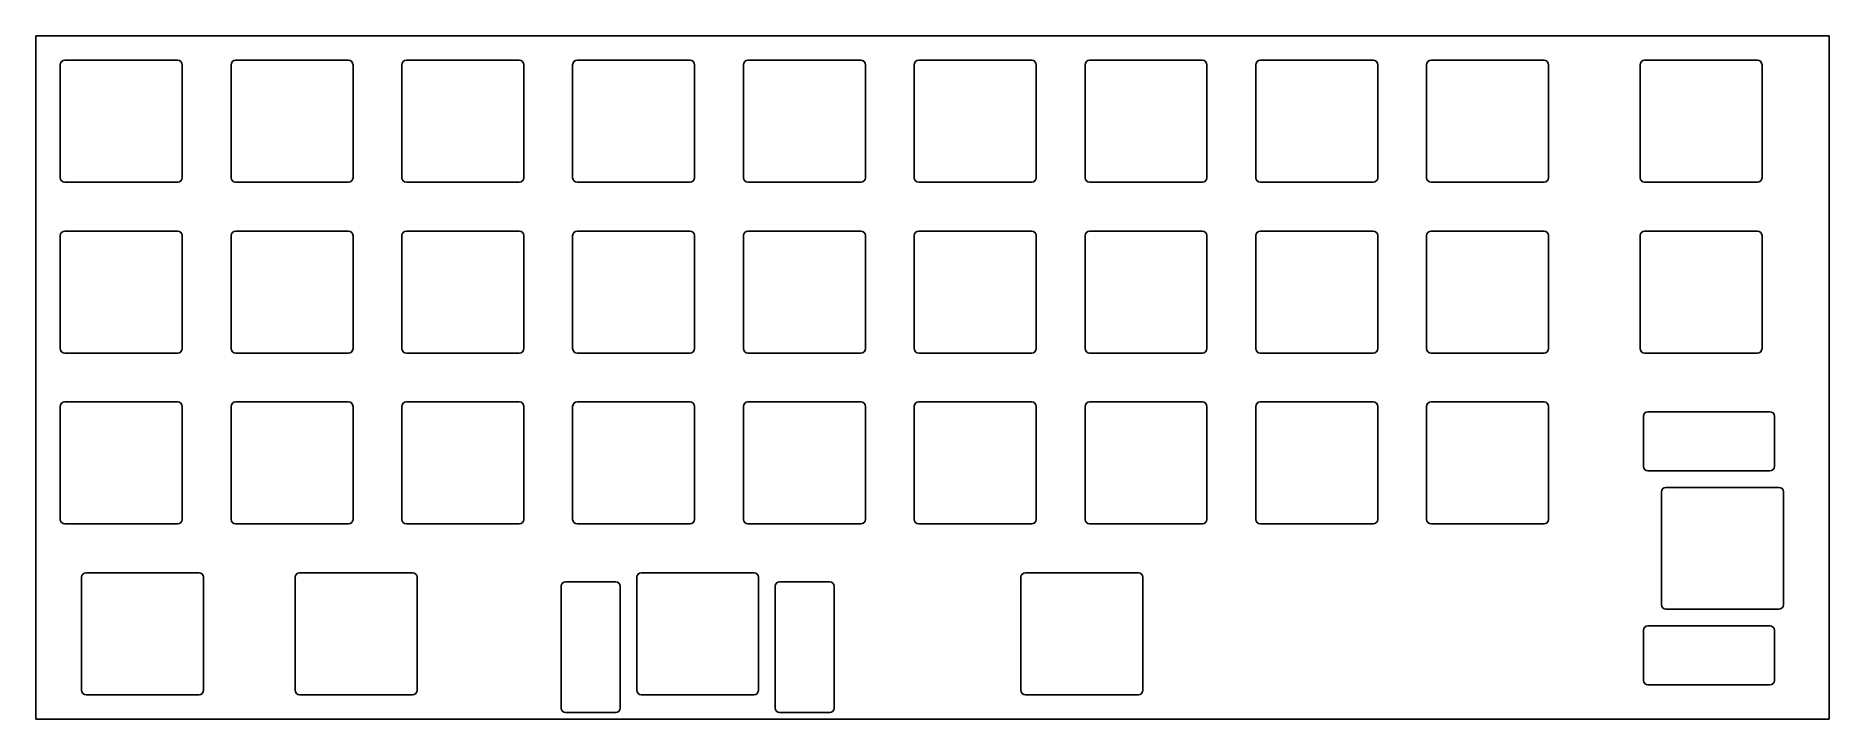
# Model space of a CAD drawing. Header units: millimetres. Extents: x 0 to 200, y -76 to 0.
import ezdxf

# ---------------------------------------------------------------- set-up
doc = ezdxf.new("R2010")
doc.units = ezdxf.units.MM

msp = doc.modelspace()

# ---------------------------------------------------------------- linework, layer by layer
for p, q in [((0, 0), (200.025, 0)), ((0, -76.2), (0, 0)), ((200.025, -76.2), (200.025, 0)), ((2.725, -3.225), (2.725, -15.825)), ((3.225, -2.725), (15.825, -2.725)), ((16.325, -3.225), (16.325, -15.825)), ((21.775, -3.225), (21.775, -15.825)), ((22.275, -2.725), (34.875, -2.725)), ((35.375, -3.225), (35.375, -15.825)), ((40.825, -3.225), (40.825, -15.825)), ((41.325, -2.725), (53.925, -2.725)), ((54.425, -3.225), (54.425, -15.825)), ((59.875, -3.225), (59.875, -15.825)), ((60.375, -2.725), (72.975, -2.725)), ((73.475, -3.225), (73.475, -15.825)), ((78.925, -3.225), (78.925, -15.825)), ((79.425, -2.725), (92.025, -2.725)), ((92.525, -3.225), (92.525, -15.825)), ((97.975, -3.225), (97.975, -15.825)), ((98.475, -2.725), (111.075, -2.725)), ((111.575, -3.225), (111.575, -15.825)), ((117.025, -3.225), (117.025, -15.825)), ((117.525, -2.725), (130.125, -2.725)), ((130.625, -3.225), (130.625, -15.825)), ((136.075, -3.225), (136.075, -15.825)), ((136.575, -2.725), (149.175, -2.725)), ((149.675, -3.225), (149.675, -15.825)), ((155.125, -3.225), (155.125, -15.825)), ((155.625, -2.725), (168.225, -2.725)), ((168.725, -3.225), (168.725, -15.825)), ((178.9375, -3.225), (178.9375, -15.825)), ((179.4375, -2.725), (192.0375, -2.725)), ((192.5375, -3.225), (192.5375, -15.825)), ((3.225, -16.325), (15.825, -16.325)), ((22.275, -16.325), (34.875, -16.325)), ((41.325, -16.325), (53.925, -16.325)), ((60.375, -16.325), (72.975, -16.325)), ((79.425, -16.325), (92.025, -16.325)), ((98.475, -16.325), (111.075, -16.325)), ((117.525, -16.325), (130.125, -16.325)), ((136.575, -16.325), (149.175, -16.325)), ((155.625, -16.325), (168.225, -16.325)), ((179.4375, -16.325), (192.0375, -16.325)), ((3.225, -21.775), (15.825, -21.775)), ((22.275, -21.775), (34.875, -21.775)), ((41.325, -21.775), (53.925, -21.775)), ((60.375, -21.775), (72.975, -21.775)), ((79.425, -21.775), (92.025, -21.775)), ((98.475, -21.775), (111.075, -21.775)), ((117.525, -21.775), (130.125, -21.775)), ((136.575, -21.775), (149.175, -21.775)), ((155.625, -21.775), (168.225, -21.775)), ((179.4375, -21.775), (192.0375, -21.775)), ((2.725, -22.275), (2.725, -34.875)), ((16.325, -22.275), (16.325, -34.875)), ((21.775, -22.275), (21.775, -34.875)), ((35.375, -22.275), (35.375, -34.875)), ((40.825, -22.275), (40.825, -34.875)), ((54.425, -22.275), (54.425, -34.875)), ((59.875, -22.275), (59.875, -34.875)), ((73.475, -22.275), (73.475, -34.875)), ((78.925, -22.275), (78.925, -34.875)), ((92.525, -22.275), (92.525, -34.875)), ((97.975, -22.275), (97.975, -34.875)), ((111.575, -22.275), (111.575, -34.875)), ((117.025, -22.275), (117.025, -34.875)), ((130.625, -22.275), (130.625, -34.875)), ((136.075, -22.275), (136.075, -34.875)), ((149.675, -22.275), (149.675, -34.875)), ((155.125, -22.275), (155.125, -34.875)), ((168.725, -22.275), (168.725, -34.875)), ((178.9375, -22.275), (178.9375, -34.875)), ((192.5375, -22.275), (192.5375, -34.875)), ((3.225, -35.375), (15.825, -35.375)), ((22.275, -35.375), (34.875, -35.375)), ((41.325, -35.375), (53.925, -35.375)), ((60.375, -35.375), (72.975, -35.375)), ((79.425, -35.375), (92.025, -35.375)), ((98.475, -35.375), (111.075, -35.375)), ((117.525, -35.375), (130.125, -35.375)), ((136.575, -35.375), (149.175, -35.375)), ((155.625, -35.375), (168.225, -35.375)), ((179.4375, -35.375), (192.0375, -35.375)), ((2.725, -41.325), (2.725, -53.925)), ((3.225, -40.825), (15.825, -40.825)), ((16.325, -41.325), (16.325, -53.925)), ((21.775, -41.325), (21.775, -53.925)), ((22.275, -40.825), (34.875, -40.825)), ((35.375, -41.325), (35.375, -53.925)), ((40.825, -41.325), (40.825, -53.925)), ((41.325, -40.825), (53.925, -40.825)), ((54.425, -41.325), (54.425, -53.925)), ((59.875, -41.325), (59.875, -53.925)), ((60.375, -40.825), (72.975, -40.825)), ((73.475, -41.325), (73.475, -53.925)), ((78.925, -41.325), (78.925, -53.925)), ((79.425, -40.825), (92.025, -40.825)), ((92.525, -41.325), (92.525, -53.925)), ((97.975, -41.325), (97.975, -53.925)), ((98.475, -40.825), (111.075, -40.825)), ((111.575, -41.325), (111.575, -53.925)), ((117.025, -41.325), (117.025, -53.925)), ((117.525, -40.825), (130.125, -40.825)), ((130.625, -41.325), (130.625, -53.925)), ((136.075, -41.325), (136.075, -53.925)), ((136.575, -40.825), (149.175, -40.825)), ((149.675, -41.325), (149.675, -53.925)), ((155.125, -41.325), (155.125, -53.925)), ((155.625, -40.825), (168.225, -40.825)), ((168.725, -41.325), (168.725, -53.925)), ((193.41875, -41.912), (179.81875, -41.912)), ((179.31875, -42.412), (179.31875, -48.012)), ((193.91875, -42.412), (193.91875, -48.012)), ((193.41875, -48.512), (179.81875, -48.512)), ((181.31875, -50.85), (181.31875, -63.45)), ((194.41875, -50.35), (181.81875, -50.35)), ((194.91875, -50.85), (194.91875, -63.45)), ((3.225, -54.425), (15.825, -54.425)), ((22.275, -54.425), (34.875, -54.425)), ((41.325, -54.425), (53.925, -54.425)), ((60.375, -54.425), (72.975, -54.425)), ((79.425, -54.425), (92.025, -54.425)), ((98.475, -54.425), (111.075, -54.425)), ((117.525, -54.425), (130.125, -54.425)), ((136.575, -54.425), (149.175, -54.425)), ((155.625, -54.425), (168.225, -54.425)), ((5.60625, -59.875), (18.20625, -59.875)), ((29.41875, -59.875), (42.01875, -59.875)), ((67.51875, -59.875), (80.11875, -59.875)), ((110.38125, -59.875), (122.98125, -59.875)), ((5.10625, -60.375), (5.10625, -72.975)), ((18.70625, -60.375), (18.70625, -72.975)), ((28.91875, -60.375), (28.91875, -72.975)), ((42.51875, -60.375), (42.51875, -72.975)), ((58.58075, -61.375), (58.58075, -74.975)), ((59.08075, -60.875), (64.68075, -60.875)), ((65.18075, -61.375), (65.18075, -74.975)), ((67.01875, -60.375), (67.01875, -72.975)), ((80.61875, -60.375), (80.61875, -72.975)), ((82.45675, -61.375), (82.45675, -74.975)), ((82.95675, -60.875), (88.55675, -60.875)), ((89.05675, -61.375), (89.05675, -74.975)), ((109.88125, -60.375), (109.88125, -72.975)), ((123.48125, -60.375), (123.48125, -72.975)), ((194.41875, -63.95), (181.81875, -63.95)), ((193.41875, -65.788), (179.81875, -65.788)), ((179.31875, -66.288), (179.31875, -71.888)), ((193.91875, -66.288), (193.91875, -71.888)), ((5.60625, -73.475), (18.20625, -73.475)), ((29.41875, -73.475), (42.01875, -73.475)), ((67.51875, -73.475), (80.11875, -73.475)), ((110.38125, -73.475), (122.98125, -73.475)), ((193.41875, -72.388), (179.81875, -72.388)), ((59.08075, -75.475), (64.68075, -75.475)), ((82.95675, -75.475), (88.55675, -75.475)), ((0, -76.2), (200.025, -76.2))]:
    msp.add_line(p, q)
for centre, start, end in [((3.225, -3.225), 90, 180), ((15.825, -3.225), 0, 90), ((22.275, -3.225), 90, 180), ((34.875, -3.225), 0, 90), ((41.325, -3.225), 90, 180), ((53.925, -3.225), 0, 90), ((60.375, -3.225), 90, 180), ((72.975, -3.225), 0, 90), ((79.425, -3.225), 90, 180), ((92.025, -3.225), 0, 90), ((98.475, -3.225), 90, 180), ((111.075, -3.225), 0, 90), ((117.525, -3.225), 90, 180), ((130.125, -3.225), 0, 90), ((136.575, -3.225), 90, 180), ((149.175, -3.225), 0, 90), ((155.625, -3.225), 90, 180), ((168.225, -3.225), 0, 90), ((179.4375, -3.225), 90, 180), ((192.0375, -3.225), 0, 90), ((3.225, -15.825), 180, 270), ((15.825, -15.825), 270, 0), ((22.275, -15.825), 180, 270), ((34.875, -15.825), 270, 0), ((41.325, -15.825), 180, 270), ((53.925, -15.825), 270, 0), ((60.375, -15.825), 180, 270), ((72.975, -15.825), 270, 0), ((79.425, -15.825), 180, 270), ((92.025, -15.825), 270, 0), ((98.475, -15.825), 180, 270), ((111.075, -15.825), 270, 0), ((117.525, -15.825), 180, 270), ((130.125, -15.825), 270, 0), ((136.575, -15.825), 180, 270), ((149.175, -15.825), 270, 0), ((155.625, -15.825), 180, 270), ((168.225, -15.825), 270, 0), ((179.4375, -15.825), 180, 270), ((192.0375, -15.825), 270, 0), ((3.225, -22.275), 90, 180), ((15.825, -22.275), 0, 90), ((22.275, -22.275), 90, 180), ((34.875, -22.275), 0, 90), ((41.325, -22.275), 90, 180), ((53.925, -22.275), 0, 90), ((60.375, -22.275), 90, 180), ((72.975, -22.275), 0, 90), ((79.425, -22.275), 90, 180), ((92.025, -22.275), 0, 90), ((98.475, -22.275), 90, 180), ((111.075, -22.275), 0, 90), ((117.525, -22.275), 90, 180), ((130.125, -22.275), 0, 90), ((136.575, -22.275), 90, 180), ((149.175, -22.275), 0, 90), ((155.625, -22.275), 90, 180), ((168.225, -22.275), 0, 90), ((179.4375, -22.275), 90, 180), ((192.0375, -22.275), 0, 90), ((3.225, -34.875), 180, 270), ((15.825, -34.875), 270, 0), ((22.275, -34.875), 180, 270), ((34.875, -34.875), 270, 0), ((41.325, -34.875), 180, 270), ((53.925, -34.875), 270, 0), ((60.375, -34.875), 180, 270), ((72.975, -34.875), 270, 0), ((79.425, -34.875), 180, 270), ((92.025, -34.875), 270, 0), ((98.475, -34.875), 180, 270), ((111.075, -34.875), 270, 0), ((117.525, -34.875), 180, 270), ((130.125, -34.875), 270, 0), ((136.575, -34.875), 180, 270), ((149.175, -34.875), 270, 0), ((155.625, -34.875), 180, 270), ((168.225, -34.875), 270, 0), ((179.4375, -34.875), 180, 270), ((192.0375, -34.875), 270, 0), ((3.225, -41.325), 90, 180), ((15.825, -41.325), 0, 90), ((22.275, -41.325), 90, 180), ((34.875, -41.325), 0, 90), ((41.325, -41.325), 90, 180), ((53.925, -41.325), 0, 90), ((60.375, -41.325), 90, 180), ((72.975, -41.325), 0, 90), ((79.425, -41.325), 90, 180), ((92.025, -41.325), 0, 90), ((98.475, -41.325), 90, 180), ((111.075, -41.325), 0, 90), ((117.525, -41.325), 90, 180), ((130.125, -41.325), 0, 90), ((136.575, -41.325), 90, 180), ((149.175, -41.325), 0, 90), ((155.625, -41.325), 90, 180), ((168.225, -41.325), 0, 90), ((179.81875, -42.412), 90, 180), ((193.41875, -42.412), 0, 90), ((179.81875, -48.012), 180, 270), ((193.41875, -48.012), 270, 0), ((181.81875, -50.85), 90, 180), ((194.41875, -50.85), 0, 90), ((3.225, -53.925), 180, 270), ((15.825, -53.925), 270, 0), ((22.275, -53.925), 180, 270), ((34.875, -53.925), 270, 0), ((41.325, -53.925), 180, 270), ((53.925, -53.925), 270, 0), ((60.375, -53.925), 180, 270), ((72.975, -53.925), 270, 0), ((79.425, -53.925), 180, 270), ((92.025, -53.925), 270, 0), ((98.475, -53.925), 180, 270), ((111.075, -53.925), 270, 0), ((117.525, -53.925), 180, 270), ((130.125, -53.925), 270, 0), ((136.575, -53.925), 180, 270), ((149.175, -53.925), 270, 0), ((155.625, -53.925), 180, 270), ((168.225, -53.925), 270, 0), ((5.60625, -60.375), 90, 180), ((18.20625, -60.375), 0, 90), ((29.41875, -60.375), 90, 180), ((42.01875, -60.375), 0, 90), ((67.51875, -60.375), 90, 180), ((80.11875, -60.375), 0, 90), ((110.38125, -60.375), 90, 180), ((122.98125, -60.375), 0, 90), ((59.08075, -61.375), 90, 180), ((64.68075, -61.375), 0, 90), ((82.95675, -61.375), 90, 180), ((88.55675, -61.375), 0, 90), ((181.81875, -63.45), 180, 270), ((194.41875, -63.45), 270, 0), ((179.81875, -66.288), 90, 180), ((193.41875, -66.288), 0, 90), ((179.81875, -71.888), 180, 270), ((193.41875, -71.888), 270, 0), ((5.60625, -72.975), 180, 270), ((18.20625, -72.975), 270, 0), ((29.41875, -72.975), 180, 270), ((42.01875, -72.975), 270, 0), ((67.51875, -72.975), 180, 270), ((80.11875, -72.975), 270, 0), ((110.38125, -72.975), 180, 270), ((122.98125, -72.975), 270, 0), ((59.08075, -74.975), 180, 270), ((64.68075, -74.975), 270, 0), ((82.95675, -74.975), 180, 270), ((88.55675, -74.975), 270, 0)]:
    msp.add_arc(centre, 0.5, start, end)

doc.saveas('drawing.dxf')
